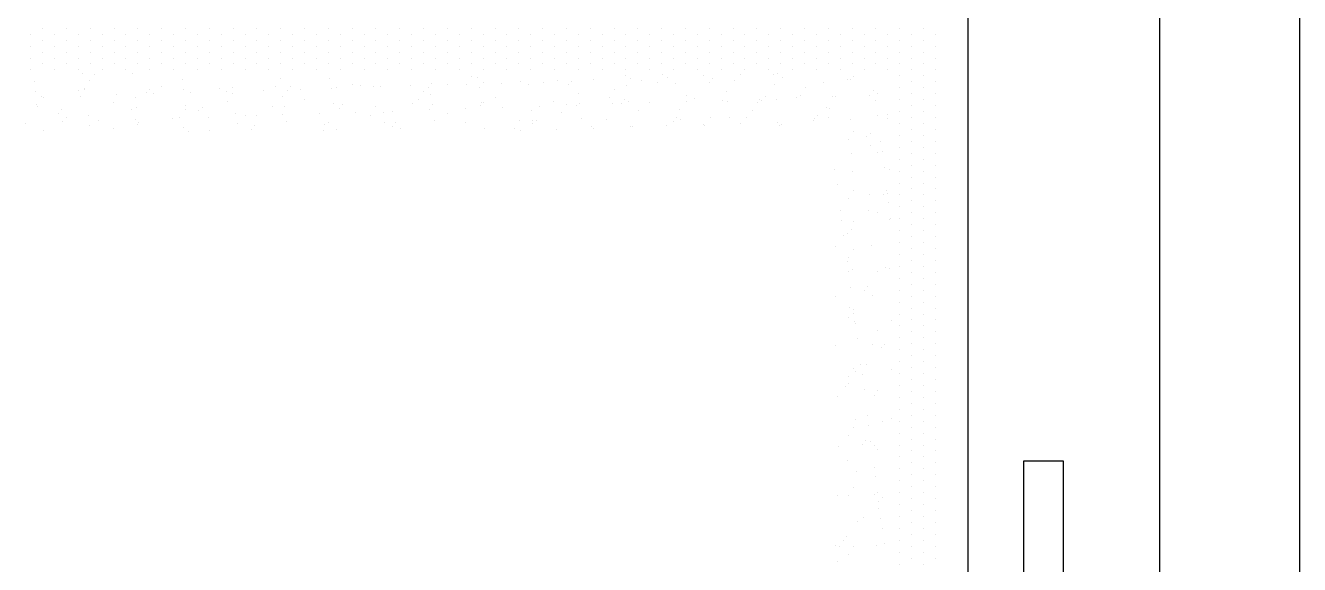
# Model space of a CAD drawing. Header units: millimetres. Extents: x 2993 to 6523, y 1057 to 2221.
# Drawn here: x 3022.272 to 3025.003, y 1143.567 to 1144.722 of the extents above; entities that cross this region are included whole.
import ezdxf

# ---------------------------------------------------------------- set-up
doc = ezdxf.new("R2010")
doc.units = ezdxf.units.MM
doc.layers.add('AR-MOB', color=252, linetype='Continuous')
doc.layers.add('E-Lay-9', color=9, linetype='Continuous', lineweight=9)

# ---------------------------------------------------------------- blocks, each defined once
blk = doc.blocks.new('*X23')
at = {"color": 0}
for p, q in [((10.809375, 42.54375), (10.809375, 42.54375)), ((10.828125, 42.54375), (10.828125, 42.54375)), ((10.846875, 42.54375), (10.846875, 42.54375)), ((10.865625, 42.54375), (10.865625, 42.54375)), ((10.884375, 42.54375), (10.884375, 42.54375)), ((10.903125, 42.54375), (10.903125, 42.54375)), ((10.921875, 42.54375), (10.921875, 42.54375)), ((10.940625, 42.54375), (10.940625, 42.54375)), ((10.959375, 42.54375), (10.959375, 42.54375)), ((10.978125, 42.54375), (10.978125, 42.54375)), ((10.996875, 42.54375), (10.996875, 42.54375)), ((11.015625, 42.54375), (11.015625, 42.54375)), ((11.034375, 42.54375), (11.034375, 42.54375)), ((11.053125, 42.54375), (11.053125, 42.54375)), ((11.071875, 42.54375), (11.071875, 42.54375)), ((11.090625, 42.54375), (11.090625, 42.54375)), ((11.109375, 42.54375), (11.109375, 42.54375)), ((11.128125, 42.54375), (11.128125, 42.54375)), ((11.146875, 42.54375), (11.146875, 42.54375)), ((11.165625, 42.54375), (11.165625, 42.54375)), ((11.184375, 42.54375), (11.184375, 42.54375)), ((11.203125, 42.54375), (11.203125, 42.54375)), ((11.221875, 42.54375), (11.221875, 42.54375)), ((11.240625, 42.54375), (11.240625, 42.54375)), ((11.259375, 42.54375), (11.259375, 42.54375)), ((11.278125, 42.54375), (11.278125, 42.54375)), ((11.296875, 42.54375), (11.296875, 42.54375)), ((11.315625, 42.54375), (11.315625, 42.54375)), ((11.334375, 42.54375), (11.334375, 42.54375)), ((11.353125, 42.54375), (11.353125, 42.54375)), ((11.371875, 42.54375), (11.371875, 42.54375)), ((11.390625, 42.54375), (11.390625, 42.54375)), ((11.409375, 42.54375), (11.409375, 42.54375)), ((11.428125, 42.54375), (11.428125, 42.54375)), ((11.446875, 42.54375), (11.446875, 42.54375)), ((11.465625, 42.54375), (11.465625, 42.54375)), ((11.484375, 42.54375), (11.484375, 42.54375)), ((11.503125, 42.54375), (11.503125, 42.54375)), ((11.521875, 42.54375), (11.521875, 42.54375)), ((11.540625, 42.54375), (11.540625, 42.54375)), ((11.559375, 42.54375), (11.559375, 42.54375)), ((11.578125, 42.54375), (11.578125, 42.54375)), ((11.596875, 42.54375), (11.596875, 42.54375)), ((11.615625, 42.54375), (11.615625, 42.54375)), ((11.634375, 42.54375), (11.634375, 42.54375)), ((10.8, 42.525), (10.8, 42.525)), ((10.81875, 42.525), (10.81875, 42.525)), ((10.8375, 42.525), (10.8375, 42.525)), ((10.85625, 42.525), (10.85625, 42.525)), ((10.875, 42.525), (10.875, 42.525)), ((10.89375, 42.525), (10.89375, 42.525)), ((10.9125, 42.525), (10.9125, 42.525)), ((10.93125, 42.525), (10.93125, 42.525)), ((10.95, 42.525), (10.95, 42.525)), ((10.96875, 42.525), (10.96875, 42.525)), ((10.9875, 42.525), (10.9875, 42.525)), ((11.00625, 42.525), (11.00625, 42.525)), ((11.025, 42.525), (11.025, 42.525)), ((11.04375, 42.525), (11.04375, 42.525)), ((11.0625, 42.525), (11.0625, 42.525)), ((11.08125, 42.525), (11.08125, 42.525)), ((11.1, 42.525), (11.1, 42.525)), ((11.11875, 42.525), (11.11875, 42.525)), ((11.1375, 42.525), (11.1375, 42.525)), ((11.15625, 42.525), (11.15625, 42.525)), ((11.175, 42.525), (11.175, 42.525)), ((11.19375, 42.525), (11.19375, 42.525)), ((11.2125, 42.525), (11.2125, 42.525)), ((11.23125, 42.525), (11.23125, 42.525)), ((11.25, 42.525), (11.25, 42.525)), ((11.26875, 42.525), (11.26875, 42.525)), ((11.2875, 42.525), (11.2875, 42.525)), ((11.30625, 42.525), (11.30625, 42.525)), ((11.325, 42.525), (11.325, 42.525)), ((11.34375, 42.525), (11.34375, 42.525)), ((11.3625, 42.525), (11.3625, 42.525)), ((11.38125, 42.525), (11.38125, 42.525)), ((11.4, 42.525), (11.4, 42.525)), ((11.41875, 42.525), (11.41875, 42.525)), ((11.4375, 42.525), (11.4375, 42.525)), ((11.45625, 42.525), (11.45625, 42.525)), ((11.475, 42.525), (11.475, 42.525)), ((11.49375, 42.525), (11.49375, 42.525)), ((11.5125, 42.525), (11.5125, 42.525)), ((11.53125, 42.525), (11.53125, 42.525)), ((11.55, 42.525), (11.55, 42.525)), ((11.56875, 42.525), (11.56875, 42.525)), ((11.5875, 42.525), (11.5875, 42.525)), ((11.60625, 42.525), (11.60625, 42.525)), ((11.625, 42.525), (11.625, 42.525)), ((11.64375, 42.525), (11.64375, 42.525)), ((10.809375, 42.50625), (10.809375, 42.50625)), ((10.828125, 42.50625), (10.828125, 42.50625)), ((10.846875, 42.50625), (10.846875, 42.50625)), ((10.865625, 42.50625), (10.865625, 42.50625)), ((10.884375, 42.50625), (10.884375, 42.50625)), ((10.903125, 42.50625), (10.903125, 42.50625)), ((10.921875, 42.50625), (10.921875, 42.50625)), ((10.940625, 42.50625), (10.940625, 42.50625)), ((10.959375, 42.50625), (10.959375, 42.50625)), ((10.978125, 42.50625), (10.978125, 42.50625)), ((10.996875, 42.50625), (10.996875, 42.50625)), ((11.015625, 42.50625), (11.015625, 42.50625)), ((11.034375, 42.50625), (11.034375, 42.50625)), ((11.053125, 42.50625), (11.053125, 42.50625)), ((11.071875, 42.50625), (11.071875, 42.50625)), ((11.090625, 42.50625), (11.090625, 42.50625)), ((11.109375, 42.50625), (11.109375, 42.50625)), ((11.128125, 42.50625), (11.128125, 42.50625)), ((11.146875, 42.50625), (11.146875, 42.50625)), ((11.165625, 42.50625), (11.165625, 42.50625)), ((11.184375, 42.50625), (11.184375, 42.50625)), ((11.203125, 42.50625), (11.203125, 42.50625)), ((11.221875, 42.50625), (11.221875, 42.50625)), ((11.240625, 42.50625), (11.240625, 42.50625)), ((11.259375, 42.50625), (11.259375, 42.50625)), ((11.278125, 42.50625), (11.278125, 42.50625)), ((11.296875, 42.50625), (11.296875, 42.50625)), ((11.315625, 42.50625), (11.315625, 42.50625)), ((11.334375, 42.50625), (11.334375, 42.50625)), ((11.353125, 42.50625), (11.353125, 42.50625)), ((11.371875, 42.50625), (11.371875, 42.50625)), ((11.390625, 42.50625), (11.390625, 42.50625)), ((11.409375, 42.50625), (11.409375, 42.50625)), ((11.428125, 42.50625), (11.428125, 42.50625)), ((11.446875, 42.50625), (11.446875, 42.50625)), ((11.465625, 42.50625), (11.465625, 42.50625)), ((11.484375, 42.50625), (11.484375, 42.50625)), ((11.503125, 42.50625), (11.503125, 42.50625)), ((11.521875, 42.50625), (11.521875, 42.50625)), ((11.540625, 42.50625), (11.540625, 42.50625)), ((11.559375, 42.50625), (11.559375, 42.50625)), ((11.578125, 42.50625), (11.578125, 42.50625)), ((11.596875, 42.50625), (11.596875, 42.50625)), ((11.615625, 42.50625), (11.615625, 42.50625)), ((11.634375, 42.50625), (11.634375, 42.50625)), ((10.8, 42.4875), (10.8, 42.4875)), ((10.81875, 42.4875), (10.81875, 42.4875)), ((10.8375, 42.4875), (10.8375, 42.4875)), ((10.85625, 42.4875), (10.85625, 42.4875)), ((10.875, 42.4875), (10.875, 42.4875)), ((10.89375, 42.4875), (10.89375, 42.4875)), ((10.9125, 42.4875), (10.9125, 42.4875)), ((10.93125, 42.4875), (10.93125, 42.4875)), ((10.95, 42.4875), (10.95, 42.4875)), ((10.96875, 42.4875), (10.96875, 42.4875)), ((10.9875, 42.4875), (10.9875, 42.4875)), ((11.00625, 42.4875), (11.00625, 42.4875)), ((11.025, 42.4875), (11.025, 42.4875)), ((11.04375, 42.4875), (11.04375, 42.4875)), ((11.0625, 42.4875), (11.0625, 42.4875)), ((11.08125, 42.4875), (11.08125, 42.4875)), ((11.1, 42.4875), (11.1, 42.4875)), ((11.11875, 42.4875), (11.11875, 42.4875)), ((11.1375, 42.4875), (11.1375, 42.4875)), ((11.15625, 42.4875), (11.15625, 42.4875)), ((11.175, 42.4875), (11.175, 42.4875)), ((11.19375, 42.4875), (11.19375, 42.4875)), ((11.2125, 42.4875), (11.2125, 42.4875)), ((11.23125, 42.4875), (11.23125, 42.4875)), ((11.25, 42.4875), (11.25, 42.4875)), ((11.26875, 42.4875), (11.26875, 42.4875)), ((11.2875, 42.4875), (11.2875, 42.4875)), ((11.30625, 42.4875), (11.30625, 42.4875)), ((11.325, 42.4875), (11.325, 42.4875)), ((11.34375, 42.4875), (11.34375, 42.4875)), ((11.3625, 42.4875), (11.3625, 42.4875)), ((11.38125, 42.4875), (11.38125, 42.4875)), ((11.4, 42.4875), (11.4, 42.4875)), ((11.41875, 42.4875), (11.41875, 42.4875)), ((11.4375, 42.4875), (11.4375, 42.4875)), ((11.45625, 42.4875), (11.45625, 42.4875)), ((11.475, 42.4875), (11.475, 42.4875)), ((11.49375, 42.4875), (11.49375, 42.4875)), ((11.5125, 42.4875), (11.5125, 42.4875)), ((11.53125, 42.4875), (11.53125, 42.4875)), ((11.55, 42.4875), (11.55, 42.4875)), ((11.56875, 42.4875), (11.56875, 42.4875)), ((11.5875, 42.4875), (11.5875, 42.4875)), ((11.60625, 42.4875), (11.60625, 42.4875)), ((11.625, 42.4875), (11.625, 42.4875)), ((11.64375, 42.4875), (11.64375, 42.4875)), ((10.809375, 42.46875), (10.809375, 42.46875)), ((10.828125, 42.46875), (10.828125, 42.46875)), ((10.846875, 42.46875), (10.846875, 42.46875)), ((10.865625, 42.46875), (10.865625, 42.46875)), ((10.8, 42.45), (10.8, 42.45)), ((10.81875, 42.45), (10.81875, 42.45)), ((10.8375, 42.45), (10.8375, 42.45)), ((10.85625, 42.45), (10.85625, 42.45)), ((10.809375, 42.43125), (10.809375, 42.43125)), ((10.828125, 42.43125), (10.828125, 42.43125)), ((10.846875, 42.43125), (10.846875, 42.43125)), ((10.865625, 42.43125), (10.865625, 42.43125)), ((10.8, 42.4125), (10.8, 42.4125)), ((10.81875, 42.4125), (10.81875, 42.4125)), ((10.8375, 42.4125), (10.8375, 42.4125)), ((10.85625, 42.4125), (10.85625, 42.4125)), ((10.809375, 42.39375), (10.809375, 42.39375)), ((10.828125, 42.39375), (10.828125, 42.39375)), ((10.846875, 42.39375), (10.846875, 42.39375)), ((10.865625, 42.39375), (10.865625, 42.39375)), ((10.8, 42.375), (10.8, 42.375)), ((10.81875, 42.375), (10.81875, 42.375)), ((10.8375, 42.375), (10.8375, 42.375)), ((10.85625, 42.375), (10.85625, 42.375)), ((10.809375, 42.35625), (10.809375, 42.35625)), ((10.828125, 42.35625), (10.828125, 42.35625)), ((10.846875, 42.35625), (10.846875, 42.35625)), ((10.865625, 42.35625), (10.865625, 42.35625)), ((10.8, 42.3375), (10.8, 42.3375)), ((10.81875, 42.3375), (10.81875, 42.3375)), ((10.8375, 42.3375), (10.8375, 42.3375)), ((10.85625, 42.3375), (10.85625, 42.3375)), ((10.809375, 42.31875), (10.809375, 42.31875)), ((10.828125, 42.31875), (10.828125, 42.31875)), ((10.846875, 42.31875), (10.846875, 42.31875)), ((10.865625, 42.31875), (10.865625, 42.31875)), ((10.8, 42.3), (10.8, 42.3)), ((10.81875, 42.3), (10.81875, 42.3)), ((10.8375, 42.3), (10.8375, 42.3)), ((10.85625, 42.3), (10.85625, 42.3)), ((10.8, 42.2625), (10.8, 42.2625)), ((10.809375, 42.28125), (10.809375, 42.28125)), ((10.81875, 42.2625), (10.81875, 42.2625)), ((10.828125, 42.28125), (10.828125, 42.28125)), ((10.8375, 42.2625), (10.8375, 42.2625)), ((10.846875, 42.28125), (10.846875, 42.28125)), ((10.85625, 42.2625), (10.85625, 42.2625)), ((10.865625, 42.28125), (10.865625, 42.28125)), ((10.809375, 42.24375), (10.809375, 42.24375)), ((10.828125, 42.24375), (10.828125, 42.24375)), ((10.846875, 42.24375), (10.846875, 42.24375)), ((10.865625, 42.24375), (10.865625, 42.24375)), ((10.8, 42.225), (10.8, 42.225)), ((10.81875, 42.225), (10.81875, 42.225)), ((10.8375, 42.225), (10.8375, 42.225)), ((10.85625, 42.225), (10.85625, 42.225)), ((10.809375, 42.20625), (10.809375, 42.20625)), ((10.828125, 42.20625), (10.828125, 42.20625)), ((10.846875, 42.20625), (10.846875, 42.20625)), ((10.865625, 42.20625), (10.865625, 42.20625)), ((10.8, 42.1875), (10.8, 42.1875)), ((10.81875, 42.1875), (10.81875, 42.1875)), ((10.8375, 42.1875), (10.8375, 42.1875)), ((10.85625, 42.1875), (10.85625, 42.1875)), ((10.809375, 42.16875), (10.809375, 42.16875)), ((10.828125, 42.16875), (10.828125, 42.16875)), ((10.846875, 42.16875), (10.846875, 42.16875)), ((10.865625, 42.16875), (10.865625, 42.16875)), ((10.8, 42.15), (10.8, 42.15)), ((10.81875, 42.15), (10.81875, 42.15)), ((10.8375, 42.15), (10.8375, 42.15)), ((10.85625, 42.15), (10.85625, 42.15)), ((10.809375, 42.13125), (10.809375, 42.13125)), ((10.828125, 42.13125), (10.828125, 42.13125)), ((10.846875, 42.13125), (10.846875, 42.13125)), ((10.865625, 42.13125), (10.865625, 42.13125)), ((10.8, 42.1125), (10.8, 42.1125)), ((10.81875, 42.1125), (10.81875, 42.1125)), ((10.8375, 42.1125), (10.8375, 42.1125)), ((10.85625, 42.1125), (10.85625, 42.1125)), ((10.809375, 42.09375), (10.809375, 42.09375)), ((10.828125, 42.09375), (10.828125, 42.09375)), ((10.846875, 42.09375), (10.846875, 42.09375)), ((10.865625, 42.09375), (10.865625, 42.09375)), ((10.8, 42.075), (10.8, 42.075)), ((10.81875, 42.075), (10.81875, 42.075)), ((10.8375, 42.075), (10.8375, 42.075)), ((10.85625, 42.075), (10.85625, 42.075)), ((10.809375, 42.05625), (10.809375, 42.05625)), ((10.828125, 42.05625), (10.828125, 42.05625)), ((10.846875, 42.05625), (10.846875, 42.05625)), ((10.865625, 42.05625), (10.865625, 42.05625)), ((10.8, 42.0375), (10.8, 42.0375)), ((10.81875, 42.0375), (10.81875, 42.0375)), ((10.8375, 42.0375), (10.8375, 42.0375)), ((10.85625, 42.0375), (10.85625, 42.0375)), ((10.809375, 42.01875), (10.809375, 42.01875)), ((10.828125, 42.01875), (10.828125, 42.01875)), ((10.846875, 42.01875), (10.846875, 42.01875)), ((10.865625, 42.01875), (10.865625, 42.01875)), ((10.8, 42), (10.8, 42)), ((10.81875, 42), (10.81875, 42)), ((10.8375, 42), (10.8375, 42)), ((10.85625, 42), (10.85625, 42)), ((10.8, 41.9625), (10.8, 41.9625)), ((10.809375, 41.98125), (10.809375, 41.98125)), ((10.81875, 41.9625), (10.81875, 41.9625)), ((10.828125, 41.98125), (10.828125, 41.98125)), ((10.8375, 41.9625), (10.8375, 41.9625)), ((10.846875, 41.98125), (10.846875, 41.98125)), ((10.85625, 41.9625), (10.85625, 41.9625)), ((10.865625, 41.98125), (10.865625, 41.98125)), ((10.809375, 41.94375), (10.809375, 41.94375)), ((10.828125, 41.94375), (10.828125, 41.94375)), ((10.846875, 41.94375), (10.846875, 41.94375)), ((10.865625, 41.94375), (10.865625, 41.94375)), ((10.8, 41.925), (10.8, 41.925)), ((10.81875, 41.925), (10.81875, 41.925)), ((10.8375, 41.925), (10.8375, 41.925)), ((10.85625, 41.925), (10.85625, 41.925)), ((10.809375, 41.90625), (10.809375, 41.90625)), ((10.828125, 41.90625), (10.828125, 41.90625)), ((10.846875, 41.90625), (10.846875, 41.90625)), ((10.865625, 41.90625), (10.865625, 41.90625)), ((10.8, 41.8875), (10.8, 41.8875)), ((10.81875, 41.8875), (10.81875, 41.8875)), ((10.8375, 41.8875), (10.8375, 41.8875)), ((10.85625, 41.8875), (10.85625, 41.8875)), ((10.809375, 41.86875), (10.809375, 41.86875)), ((10.828125, 41.86875), (10.828125, 41.86875)), ((10.846875, 41.86875), (10.846875, 41.86875)), ((10.865625, 41.86875), (10.865625, 41.86875)), ((10.8, 41.85), (10.8, 41.85)), ((10.81875, 41.85), (10.81875, 41.85)), ((10.8375, 41.85), (10.8375, 41.85)), ((10.85625, 41.85), (10.85625, 41.85)), ((10.809375, 41.83125), (10.809375, 41.83125)), ((10.828125, 41.83125), (10.828125, 41.83125)), ((10.846875, 41.83125), (10.846875, 41.83125)), ((10.865625, 41.83125), (10.865625, 41.83125)), ((10.8, 41.8125), (10.8, 41.8125)), ((10.81875, 41.8125), (10.81875, 41.8125)), ((10.8375, 41.8125), (10.8375, 41.8125)), ((10.85625, 41.8125), (10.85625, 41.8125)), ((10.809375, 41.79375), (10.809375, 41.79375)), ((10.828125, 41.79375), (10.828125, 41.79375)), ((10.846875, 41.79375), (10.846875, 41.79375)), ((10.865625, 41.79375), (10.865625, 41.79375)), ((10.8, 41.775), (10.8, 41.775)), ((10.81875, 41.775), (10.81875, 41.775)), ((10.8375, 41.775), (10.8375, 41.775)), ((10.85625, 41.775), (10.85625, 41.775)), ((10.809375, 41.75625), (10.809375, 41.75625)), ((10.828125, 41.75625), (10.828125, 41.75625)), ((10.846875, 41.75625), (10.846875, 41.75625)), ((10.865625, 41.75625), (10.865625, 41.75625)), ((10.8, 41.7375), (10.8, 41.7375)), ((10.81875, 41.7375), (10.81875, 41.7375)), ((10.8375, 41.7375), (10.8375, 41.7375)), ((10.85625, 41.7375), (10.85625, 41.7375)), ((10.809375, 41.71875), (10.809375, 41.71875)), ((10.828125, 41.71875), (10.828125, 41.71875)), ((10.846875, 41.71875), (10.846875, 41.71875)), ((10.865625, 41.71875), (10.865625, 41.71875)), ((10.8, 41.7), (10.8, 41.7)), ((10.809375, 41.68125), (10.809375, 41.68125)), ((10.81875, 41.7), (10.81875, 41.7)), ((10.828125, 41.68125), (10.828125, 41.68125)), ((10.8375, 41.7), (10.8375, 41.7)), ((10.846875, 41.68125), (10.846875, 41.68125)), ((10.85625, 41.7), (10.85625, 41.7)), ((10.865625, 41.68125), (10.865625, 41.68125)), ((10.8, 41.6625), (10.8, 41.6625)), ((10.81875, 41.6625), (10.81875, 41.6625)), ((10.8375, 41.6625), (10.8375, 41.6625)), ((10.85625, 41.6625), (10.85625, 41.6625)), ((10.809375, 41.64375), (10.809375, 41.64375)), ((10.828125, 41.64375), (10.828125, 41.64375)), ((10.846875, 41.64375), (10.846875, 41.64375)), ((10.865625, 41.64375), (10.865625, 41.64375)), ((10.8, 41.625), (10.8, 41.625)), ((10.81875, 41.625), (10.81875, 41.625)), ((10.8375, 41.625), (10.8375, 41.625)), ((10.85625, 41.625), (10.85625, 41.625)), ((10.809375, 41.60625), (10.809375, 41.60625)), ((10.828125, 41.60625), (10.828125, 41.60625)), ((10.846875, 41.60625), (10.846875, 41.60625)), ((10.865625, 41.60625), (10.865625, 41.60625)), ((10.8, 41.5875), (10.8, 41.5875)), ((10.81875, 41.5875), (10.81875, 41.5875)), ((10.8375, 41.5875), (10.8375, 41.5875)), ((10.85625, 41.5875), (10.85625, 41.5875)), ((10.809375, 41.56875), (10.809375, 41.56875)), ((10.828125, 41.56875), (10.828125, 41.56875)), ((10.846875, 41.56875), (10.846875, 41.56875)), ((10.865625, 41.56875), (10.865625, 41.56875)), ((10.8, 41.55), (10.8, 41.55)), ((10.81875, 41.55), (10.81875, 41.55)), ((10.8375, 41.55), (10.8375, 41.55)), ((10.85625, 41.55), (10.85625, 41.55)), ((10.809375, 41.53125), (10.809375, 41.53125)), ((10.828125, 41.53125), (10.828125, 41.53125)), ((10.846875, 41.53125), (10.846875, 41.53125)), ((10.865625, 41.53125), (10.865625, 41.53125)), ((10.8, 41.5125), (10.8, 41.5125)), ((10.81875, 41.5125), (10.81875, 41.5125)), ((10.8375, 41.5125), (10.8375, 41.5125)), ((10.85625, 41.5125), (10.85625, 41.5125)), ((10.809375, 41.49375), (10.809375, 41.49375)), ((10.828125, 41.49375), (10.828125, 41.49375)), ((10.846875, 41.49375), (10.846875, 41.49375)), ((10.865625, 41.49375), (10.865625, 41.49375)), ((10.8, 41.475), (10.8, 41.475)), ((10.81875, 41.475), (10.81875, 41.475)), ((10.8375, 41.475), (10.8375, 41.475)), ((10.85625, 41.475), (10.85625, 41.475)), ((10.809375, 41.45625), (10.809375, 41.45625)), ((10.828125, 41.45625), (10.828125, 41.45625)), ((10.846875, 41.45625), (10.846875, 41.45625)), ((10.865625, 41.45625), (10.865625, 41.45625)), ((10.8, 41.4375), (10.8, 41.4375)), ((10.81875, 41.4375), (10.81875, 41.4375)), ((10.8375, 41.4375), (10.8375, 41.4375)), ((10.85625, 41.4375), (10.85625, 41.4375)), ((10.8, 41.4), (10.8, 41.4)), ((10.809375, 41.41875), (10.809375, 41.41875)), ((10.81875, 41.4), (10.81875, 41.4)), ((10.828125, 41.41875), (10.828125, 41.41875)), ((10.8375, 41.4), (10.8375, 41.4)), ((10.846875, 41.41875), (10.846875, 41.41875)), ((10.85625, 41.4), (10.85625, 41.4)), ((10.865625, 41.41875), (10.865625, 41.41875)), ((10.809375, 41.38125), (10.809375, 41.38125)), ((10.828125, 41.38125), (10.828125, 41.38125)), ((10.846875, 41.38125), (10.846875, 41.38125)), ((10.865625, 41.38125), (10.865625, 41.38125)), ((10.8, 41.3625), (10.8, 41.3625)), ((10.81875, 41.3625), (10.81875, 41.3625)), ((10.8375, 41.3625), (10.8375, 41.3625)), ((10.85625, 41.3625), (10.85625, 41.3625)), ((10.809375, 41.34375), (10.809375, 41.34375)), ((10.828125, 41.34375), (10.828125, 41.34375)), ((10.846875, 41.34375), (10.846875, 41.34375)), ((10.865625, 41.34375), (10.865625, 41.34375)), ((10.8, 41.325), (10.8, 41.325)), ((10.81875, 41.325), (10.81875, 41.325)), ((10.8375, 41.325), (10.8375, 41.325)), ((10.85625, 41.325), (10.85625, 41.325)), ((10.809375, 41.30625), (10.809375, 41.30625)), ((10.828125, 41.30625), (10.828125, 41.30625)), ((10.846875, 41.30625), (10.846875, 41.30625)), ((10.865625, 41.30625), (10.865625, 41.30625)), ((10.8, 41.2875), (10.8, 41.2875)), ((10.81875, 41.2875), (10.81875, 41.2875)), ((10.8375, 41.2875), (10.8375, 41.2875)), ((10.85625, 41.2875), (10.85625, 41.2875)), ((10.809375, 41.26875), (10.809375, 41.26875)), ((10.828125, 41.26875), (10.828125, 41.26875)), ((10.846875, 41.26875), (10.846875, 41.26875)), ((10.865625, 41.26875), (10.865625, 41.26875)), ((10.8, 41.25), (10.8, 41.25)), ((10.81875, 41.25), (10.81875, 41.25)), ((10.8375, 41.25), (10.8375, 41.25)), ((10.85625, 41.25), (10.85625, 41.25)), ((10.809375, 41.23125), (10.809375, 41.23125)), ((10.828125, 41.23125), (10.828125, 41.23125)), ((10.846875, 41.23125), (10.846875, 41.23125)), ((10.865625, 41.23125), (10.865625, 41.23125)), ((10.8, 41.2125), (10.8, 41.2125)), ((10.81875, 41.2125), (10.81875, 41.2125)), ((10.8375, 41.2125), (10.8375, 41.2125)), ((10.85625, 41.2125), (10.85625, 41.2125)), ((10.809375, 41.19375), (10.809375, 41.19375)), ((10.828125, 41.19375), (10.828125, 41.19375)), ((10.846875, 41.19375), (10.846875, 41.19375)), ((10.865625, 41.19375), (10.865625, 41.19375)), ((10.8, 41.175), (10.8, 41.175)), ((10.81875, 41.175), (10.81875, 41.175)), ((10.8375, 41.175), (10.8375, 41.175)), ((10.85625, 41.175), (10.85625, 41.175)), ((10.809375, 41.15625), (10.809375, 41.15625)), ((10.828125, 41.15625), (10.828125, 41.15625)), ((10.846875, 41.15625), (10.846875, 41.15625)), ((10.865625, 41.15625), (10.865625, 41.15625)), ((10.8, 41.1375), (10.8, 41.1375)), ((10.809375, 41.11875), (10.809375, 41.11875)), ((10.81875, 41.1375), (10.81875, 41.1375)), ((10.828125, 41.11875), (10.828125, 41.11875)), ((10.8375, 41.1375), (10.8375, 41.1375)), ((10.846875, 41.11875), (10.846875, 41.11875)), ((10.85625, 41.1375), (10.85625, 41.1375)), ((10.865625, 41.11875), (10.865625, 41.11875))]:
    blk.add_line(p, q, dxfattribs=at)
blk = doc.blocks.new('*X24')
at = {"color": 0}
for p, q in [((10.9357, 42.4683), (10.9357, 42.4683)), ((10.9422, 42.4678), (10.9422, 42.4678)), ((11.0232, 42.4707), (11.0232, 42.4707)), ((11.0557, 42.4673), (11.0557, 42.4673)), ((11.0595, 42.4682), (11.0595, 42.4682)), ((11.0751, 42.4702), (11.0751, 42.4702)), ((11.0995, 42.4734), (11.0995, 42.4734)), ((11.1017, 42.4717), (11.1017, 42.4717)), ((11.1775, 42.4646), (11.1775, 42.4646)), ((11.1785, 42.4713), (11.1785, 42.4713)), ((11.2595, 42.4742), (11.2595, 42.4742)), ((11.2976, 42.4636), (11.2976, 42.4636)), ((11.338, 42.4752), (11.338, 42.4752)), ((11.4148, 42.4749), (11.4148, 42.4749)), ((11.6117, 42.4632), (11.6117, 42.4632)), ((10.898, 42.4469), (10.898, 42.4469)), ((10.9026, 42.4521), (10.9026, 42.4521)), ((10.9136, 42.4489), (10.9136, 42.4489)), ((10.938, 42.4522), (10.938, 42.4522)), ((10.9787, 42.4575), (10.9787, 42.4575)), ((10.9943, 42.4596), (10.9943, 42.4596)), ((10.996, 42.4523), (10.996, 42.4523)), ((11.0187, 42.4628), (11.0187, 42.4628)), ((11.0612, 42.4622), (11.0612, 42.4622)), ((11.0894, 42.4524), (11.0894, 42.4524)), ((11.1423, 42.4435), (11.1423, 42.4435)), ((11.1828, 42.4526), (11.1828, 42.4526)), ((11.2208, 42.4445), (11.2208, 42.4445)), ((11.2763, 42.4528), (11.2763, 42.4528)), ((11.2976, 42.4442), (11.2976, 42.4442)), ((11.3031, 42.4585), (11.3031, 42.4585)), ((11.3697, 42.453), (11.3697, 42.453)), ((11.3786, 42.4471), (11.3786, 42.4471)), ((11.4194, 42.4609), (11.4194, 42.4609)), ((11.4571, 42.4481), (11.4571, 42.4481)), ((11.4631, 42.4531), (11.4631, 42.4531)), ((11.4909, 42.4473), (11.4909, 42.4473)), ((11.5065, 42.4493), (11.5065, 42.4493)), ((11.5309, 42.4525), (11.5309, 42.4525)), ((11.5339, 42.4477), (11.5339, 42.4477)), ((11.5394, 42.4599), (11.5394, 42.4599)), ((11.545, 42.4548), (11.545, 42.4548)), ((11.5565, 42.4533), (11.5565, 42.4533)), ((11.5717, 42.4579), (11.5717, 42.4579)), ((11.5873, 42.46), (11.5873, 42.46)), ((11.6149, 42.4506), (11.6149, 42.4506)), ((10.906, 42.44), (10.906, 42.44)), ((10.9655, 42.4409), (10.9655, 42.4409)), ((10.9711, 42.4359), (10.9711, 42.4359)), ((10.9845, 42.441), (10.9845, 42.441)), ((11.0613, 42.4406), (11.0613, 42.4406)), ((11.0873, 42.4383), (11.0873, 42.4383)), ((11.2074, 42.4373), (11.2074, 42.4373)), ((11.2129, 42.4322), (11.2129, 42.4322)), ((11.3292, 42.4346), (11.3292, 42.4346)), ((11.3294, 42.426), (11.3294, 42.426)), ((11.345, 42.4281), (11.345, 42.4281)), ((11.3694, 42.4313), (11.3694, 42.4313)), ((11.4102, 42.4366), (11.4102, 42.4366)), ((11.4258, 42.4387), (11.4258, 42.4387)), ((11.4492, 42.4336), (11.4492, 42.4336)), ((11.4502, 42.4419), (11.4502, 42.4419)), ((11.4548, 42.4285), (11.4548, 42.4285)), ((11.5711, 42.4309), (11.5711, 42.4309)), ((10.8754, 42.4146), (10.8754, 42.4146)), ((10.8809, 42.4095), (10.8809, 42.4095)), ((10.8813, 42.406), (10.8813, 42.406)), ((10.9441, 42.4099), (10.9441, 42.4099)), ((10.962, 42.4142), (10.962, 42.4142)), ((10.9747, 42.4062), (10.9747, 42.4062)), ((10.9972, 42.412), (10.9972, 42.412)), ((11.0251, 42.4129), (11.0251, 42.4129)), ((11.0555, 42.4144), (11.0555, 42.4144)), ((11.0681, 42.4063), (11.0681, 42.4063)), ((11.1036, 42.4139), (11.1036, 42.4139)), ((11.1172, 42.4109), (11.1172, 42.4109)), ((11.1227, 42.4059), (11.1227, 42.4059)), ((11.1489, 42.4146), (11.1489, 42.4146)), ((11.1615, 42.4065), (11.1615, 42.4065)), ((11.1679, 42.4048), (11.1679, 42.4048)), ((11.1804, 42.4135), (11.1804, 42.4135)), ((11.1835, 42.4068), (11.1835, 42.4068)), ((11.2079, 42.41), (11.2079, 42.41)), ((11.239, 42.4083), (11.239, 42.4083)), ((11.2423, 42.4147), (11.2423, 42.4147)), ((11.2486, 42.4154), (11.2486, 42.4154)), ((11.255, 42.4067), (11.255, 42.4067)), ((11.2614, 42.4164), (11.2614, 42.4164)), ((11.2643, 42.4174), (11.2643, 42.4174)), ((11.2887, 42.4206), (11.2887, 42.4206)), ((11.3357, 42.4149), (11.3357, 42.4149)), ((11.3399, 42.4174), (11.3399, 42.4174)), ((11.3484, 42.4068), (11.3484, 42.4068)), ((11.3591, 42.4072), (11.3591, 42.4072)), ((11.4167, 42.4171), (11.4167, 42.4171)), ((11.4292, 42.4151), (11.4292, 42.4151)), ((11.4418, 42.407), (11.4418, 42.407)), ((11.4809, 42.4046), (11.4809, 42.4046)), ((11.4977, 42.42), (11.4977, 42.42)), ((11.5226, 42.4152), (11.5226, 42.4152)), ((11.5352, 42.4072), (11.5352, 42.4072)), ((11.5762, 42.421), (11.5762, 42.421)), ((11.6009, 42.4036), (11.6009, 42.4036)), ((11.616, 42.4154), (11.616, 42.4154)), ((11.6287, 42.4074), (11.6287, 42.4074)), ((10.907, 42.3856), (10.907, 42.3856)), ((11.022, 42.3855), (11.022, 42.3855)), ((11.0464, 42.3888), (11.0464, 42.3888)), ((11.0871, 42.3941), (11.0871, 42.3941)), ((11.1028, 42.3962), (11.1028, 42.3962)), ((11.1271, 42.3994), (11.1271, 42.3994)), ((11.1442, 42.3857), (11.1442, 42.3857)), ((11.2227, 42.3867), (11.2227, 42.3867)), ((11.2995, 42.3864), (11.2995, 42.3864)), ((11.3646, 42.4022), (11.3646, 42.4022)), ((11.3805, 42.3893), (11.3805, 42.3893)), ((11.459, 42.3903), (11.459, 42.3903)), ((11.5358, 42.3899), (11.5358, 42.3899)), ((11.6065, 42.3985), (11.6065, 42.3985)), ((11.6149, 42.3859), (11.6149, 42.3859)), ((11.6168, 42.3928), (11.6168, 42.3928)), ((11.6393, 42.3891), (11.6393, 42.3891)), ((10.8849, 42.3675), (10.8849, 42.3675)), ((10.9079, 42.3822), (10.9079, 42.3822)), ((10.9256, 42.3729), (10.9256, 42.3729)), ((10.9268, 42.377), (10.9268, 42.377)), ((10.9412, 42.3749), (10.9412, 42.3749)), ((10.9368, 42.3583), (10.9368, 42.3583)), ((10.9424, 42.3532), (10.9424, 42.3532)), ((10.946, 42.3521), (10.946, 42.3521)), ((10.8928, 42.3389), (10.8928, 42.3389)), ((10.9055, 42.3309), (10.9055, 42.3309)), ((10.9098, 42.3244), (10.9098, 42.3244)), ((10.8783, 42.303), (10.8783, 42.303)), ((10.8711, 42.2947), (10.8711, 42.2947)), ((10.8725, 42.2882), (10.8725, 42.2882)), ((10.8882, 42.2902), (10.8882, 42.2902)), ((10.9125, 42.2935), (10.9125, 42.2935)), ((10.9479, 42.2943), (10.9479, 42.2943)), ((10.951, 42.3019), (10.951, 42.3019)), ((10.9533, 42.2988), (10.9533, 42.2988)), ((10.9081, 42.2756), (10.9081, 42.2756)), ((10.9117, 42.2666), (10.9117, 42.2666)), ((10.9137, 42.2705), (10.9137, 42.2705)), ((10.9171, 42.2638), (10.9171, 42.2638)), ((10.9297, 42.2558), (10.9297, 42.2558)), ((10.9398, 42.2466), (10.9398, 42.2466)), ((10.873, 42.2369), (10.873, 42.2369)), ((10.8818, 42.2266), (10.8818, 42.2266)), ((10.9497, 42.2365), (10.9497, 42.2365)), ((10.9002, 42.2142), (10.9002, 42.2142)), ((10.9136, 42.2088), (10.9136, 42.2088)), ((10.9158, 42.2162), (10.9158, 42.2162)), ((10.9402, 42.2194), (10.9402, 42.2194)), ((10.8795, 42.1929), (10.8795, 42.1929)), ((10.885, 42.1878), (10.885, 42.1878)), ((10.9413, 42.1887), (10.9413, 42.1887)), ((10.8749, 42.1791), (10.8749, 42.1791)), ((10.9111, 42.1639), (10.9111, 42.1639)), ((10.9516, 42.1787), (10.9516, 42.1787)), ((10.9539, 42.1806), (10.9539, 42.1806)), ((10.9061, 42.1514), (10.9061, 42.1514)), ((10.9155, 42.151), (10.9155, 42.151)), ((10.9435, 42.1422), (10.9435, 42.1422)), ((10.8871, 42.1348), (10.8871, 42.1348)), ((10.9279, 42.1401), (10.9279, 42.1401)), ((10.9409, 42.1366), (10.9409, 42.1366)), ((10.9465, 42.1315), (10.9465, 42.1315)), ((10.8721, 42.1134), (10.8721, 42.1134)), ((10.8768, 42.1213), (10.8768, 42.1213)), ((10.8847, 42.1053), (10.8847, 42.1053)), ((10.9535, 42.1209), (10.9535, 42.1209)), ((10.9173, 42.0932), (10.9173, 42.0932)), ((10.8787, 42.0635), (10.8787, 42.0635)), ((10.8824, 42.0813), (10.8824, 42.0813)), ((10.9303, 42.0763), (10.9303, 42.0763)), ((10.9554, 42.0631), (10.9554, 42.0631)), ((10.9555, 42.0661), (10.9555, 42.0661)), ((10.8748, 42.0555), (10.8748, 42.0555)), ((10.8904, 42.0575), (10.8904, 42.0575)), ((10.9122, 42.0539), (10.9122, 42.0539)), ((10.9148, 42.0607), (10.9148, 42.0607)), ((10.9178, 42.0488), (10.9178, 42.0488)), ((10.8963, 42.0383), (10.8963, 42.0383)), ((10.909, 42.0302), (10.909, 42.0302)), ((10.9192, 42.0354), (10.9192, 42.0354)), ((10.9439, 42.0249), (10.9439, 42.0249)), ((10.8806, 42.0057), (10.8806, 42.0057)), ((10.9573, 42.0053), (10.9573, 42.0053)), ((10.918, 41.9835), (10.918, 41.9835)), ((10.9424, 41.9867), (10.9424, 41.9867)), ((10.9545, 42.0012), (10.9545, 42.0012)), ((10.8836, 41.9712), (10.8836, 41.9712)), ((10.8891, 41.9662), (10.8891, 41.9662)), ((10.9024, 41.9814), (10.9024, 41.9814)), ((10.9206, 41.9632), (10.9206, 41.9632)), ((10.9211, 41.9776), (10.9211, 41.9776)), ((10.8825, 41.9479), (10.8825, 41.9479)), ((10.9152, 41.9422), (10.9152, 41.9422)), ((10.9332, 41.9551), (10.9332, 41.9551)), ((10.9592, 41.9475), (10.9592, 41.9475)), ((10.8853, 41.9259), (10.8853, 41.9259)), ((10.8893, 41.902), (10.8893, 41.902)), ((10.923, 41.9197), (10.923, 41.9197)), ((10.9301, 41.9074), (10.9301, 41.9074)), ((10.945, 41.9149), (10.945, 41.9149)), ((10.9457, 41.9095), (10.9457, 41.9095)), ((10.9506, 41.9098), (10.9506, 41.9098)), ((10.8843, 41.8901), (10.8843, 41.8901)), ((10.9448, 41.888), (10.9448, 41.888)), ((10.9611, 41.8897), (10.9611, 41.8897)), ((10.9249, 41.8619), (10.9249, 41.8619)), ((10.9574, 41.88), (10.9574, 41.88)), ((10.8865, 41.8596), (10.8865, 41.8596)), ((10.9096, 41.8508), (10.9096, 41.8508)), ((10.877, 41.8227), (10.877, 41.8227)), ((10.8862, 41.8323), (10.8862, 41.8323)), ((10.8926, 41.8248), (10.8926, 41.8248)), ((10.9163, 41.8322), (10.9163, 41.8322)), ((10.917, 41.828), (10.917, 41.828)), ((10.9219, 41.8271), (10.9219, 41.8271)), ((10.9577, 41.8334), (10.9577, 41.8334)), ((10.8756, 41.8127), (10.8756, 41.8127)), ((10.8882, 41.8047), (10.8882, 41.8047)), ((10.9268, 41.8041), (10.9268, 41.8041)), ((10.948, 41.8032), (10.948, 41.8032)), ((10.8881, 41.7745), (10.8881, 41.7745)), ((10.9338, 41.7757), (10.9338, 41.7757)), ((10.8876, 41.7495), (10.8876, 41.7495)), ((10.8932, 41.7445), (10.8932, 41.7445)), ((10.9047, 41.7487), (10.9047, 41.7487)), ((10.9203, 41.7508), (10.9203, 41.7508)), ((10.9287, 41.7463), (10.9287, 41.7463)), ((10.9447, 41.754), (10.9447, 41.754)), ((10.8998, 41.7376), (10.8998, 41.7376)), ((10.9125, 41.7296), (10.9125, 41.7296)), ((10.89, 41.7167), (10.89, 41.7167)), ((10.9193, 41.7205), (10.9193, 41.7205)), ((10.958, 41.7005), (10.958, 41.7005)), ((10.9306, 41.6885), (10.9306, 41.6885)), ((10.9491, 41.6932), (10.9491, 41.6932)), ((10.9547, 41.6881), (10.9547, 41.6881)), ((10.8916, 41.6693), (10.8916, 41.6693)), ((10.924, 41.6625), (10.924, 41.6625)), ((10.9323, 41.6747), (10.9323, 41.6747)), ((10.9479, 41.6767), (10.9479, 41.6767)), ((10.8919, 41.6589), (10.8919, 41.6589)), ((10.9367, 41.6544), (10.9367, 41.6544)), ((10.8888, 41.6252), (10.8888, 41.6252)), ((10.8906, 41.6379), (10.8906, 41.6379)), ((10.9325, 41.6307), (10.9325, 41.6307)), ((10.8938, 41.601), (10.8938, 41.601)), ((10.9204, 41.6105), (10.9204, 41.6105)), ((10.926, 41.6054), (10.926, 41.6054)), ((10.96, 41.6006), (10.96, 41.6006)), ((10.8792, 41.59), (10.8792, 41.59)), ((10.8948, 41.5921), (10.8948, 41.5921)), ((10.9192, 41.5953), (10.9192, 41.5953)), ((10.9483, 41.5874), (10.9483, 41.5874)), ((10.9521, 41.5815), (10.9521, 41.5815)), ((10.9344, 41.5729), (10.9344, 41.5729)), ((10.9609, 41.5793), (10.9609, 41.5793)), ((10.8957, 41.5432), (10.8957, 41.5432)), ((10.913, 41.5501), (10.913, 41.5501)), ((10.8917, 41.5278), (10.8917, 41.5278)), ((10.8973, 41.5228), (10.8973, 41.5228)), ((10.9469, 41.5212), (10.9469, 41.5212)), ((10.8791, 41.5121), (10.8791, 41.5121)), ((10.8917, 41.504), (10.8917, 41.504)), ((10.9069, 41.516), (10.9069, 41.516)), ((10.9225, 41.518), (10.9225, 41.518)), ((10.9362, 41.5151), (10.9362, 41.5151)), ((10.8976, 41.4854), (10.8976, 41.4854)), ((10.9234, 41.4989), (10.9234, 41.4989)), ((10.9373, 41.475), (10.9373, 41.475)), ((10.9532, 41.4715), (10.9532, 41.4715)), ((10.9588, 41.4664), (10.9588, 41.4664)), ((10.9345, 41.4419), (10.9345, 41.4419)), ((10.9381, 41.4573), (10.9381, 41.4573)), ((10.9502, 41.444), (10.9502, 41.444)), ((10.8938, 41.4366), (10.8938, 41.4366)), ((10.8995, 41.4276), (10.8995, 41.4276)), ((10.9033, 41.437), (10.9033, 41.437)), ((10.916, 41.4289), (10.916, 41.4289)), ((10.8947, 41.4162), (10.8947, 41.4162)), ((10.9615, 41.3999), (10.9615, 41.3999)), ((10.9245, 41.3888), (10.9245, 41.3888)), ((10.9301, 41.3837), (10.9301, 41.3837)), ((10.94, 41.3995), (10.94, 41.3995)), ((10.9014, 41.3698), (10.9014, 41.3698)), ((10.9214, 41.3625), (10.9214, 41.3625)), ((10.9275, 41.3618), (10.9275, 41.3618)), ((10.9562, 41.3598), (10.9562, 41.3598)), ((10.9622, 41.3679), (10.9622, 41.3679)), ((10.8814, 41.3573), (10.8814, 41.3573)), ((10.8971, 41.3593), (10.8971, 41.3593)), ((10.9402, 41.3538), (10.9402, 41.3538)), ((10.9419, 41.3417), (10.9419, 41.3417)), ((10.8923, 41.3246), (10.8923, 41.3246)), ((10.8958, 41.3061), (10.8958, 41.3061)), ((10.9014, 41.3011), (10.9014, 41.3011)), ((10.9032, 41.312), (10.9032, 41.312)), ((10.9091, 41.2832), (10.9091, 41.2832)), ((10.9247, 41.2853), (10.9247, 41.2853)), ((10.9438, 41.2839), (10.9438, 41.2839)), ((10.9491, 41.2885), (10.9491, 41.2885)), ((10.9518, 41.2867), (10.9518, 41.2867)), ((10.871, 41.2785), (10.871, 41.2785)), ((10.9275, 41.2772), (10.9275, 41.2772)), ((10.9051, 41.2542), (10.9051, 41.2542)), ((10.9165, 41.2495), (10.9165, 41.2495)), ((10.9573, 41.2498), (10.9573, 41.2498)), ((10.9457, 41.2261), (10.9457, 41.2261)), ((10.8716, 41.2006), (10.8716, 41.2006)), ((10.8727, 41.2184), (10.8727, 41.2184)), ((10.8826, 41.2114), (10.8826, 41.2114)), ((10.8952, 41.2034), (10.8952, 41.2034)), ((10.896, 41.2038), (10.896, 41.2038)), ((10.9368, 41.2092), (10.9368, 41.2092)), ((10.9524, 41.2113), (10.9524, 41.2113)), ((10.8988, 41.1945), (10.8988, 41.1945)), ((10.907, 41.1964), (10.907, 41.1964)), ((10.9286, 41.1671), (10.9286, 41.1671)), ((10.9342, 41.1621), (10.9342, 41.1621)), ((10.9408, 41.1743), (10.9408, 41.1743)), ((10.9476, 41.1683), (10.9476, 41.1683)), ((10.8837, 41.1245), (10.8837, 41.1245)), ((10.8993, 41.1266), (10.8993, 41.1266)), ((10.9068, 41.1363), (10.9068, 41.1363)), ((10.9089, 41.1386), (10.9089, 41.1386)), ((10.9195, 41.1282), (10.9195, 41.1282)), ((10.9237, 41.1298), (10.9237, 41.1298)), ((10.9603, 41.1381), (10.9603, 41.1381)), ((10.9495, 41.1105), (10.9495, 41.1105))]:
    blk.add_line(p, q, dxfattribs=at)
blk = doc.blocks.new('A$C7AFB675E')
at = {"layer": 'E-Lay-9', "color": 8, "xscale": -0.8400000000000034, "yscale": 0.8400000000000034, "zscale": 0.84, "rotation": 90}
for name in ['*X23', '*X24']:
    blk.add_blockref(name, (39.2529, 11.908), dxfattribs=at)

msp = doc.modelspace()

# ---------------------------------------------------------------- linework, layer by layer
at = {"layer": 'AR-MOB', "linetype": 'Continuous'}
for p, q in [((3025.0026, 1174.1229), (3025.0026, 1124.1229)), ((3025.0026, 1173.8229), (3025.0026, 1124.4229)), ((3024.7026, 1158.8229), (3024.7026, 1138.6229)), ((3024.7026, 1158.8229), (3024.7026, 1138.6229))]:
    msp.add_line(p, q, dxfattribs=at)
at = {"layer": 'AR-MOB'}
for points in [[(3024.7026, 1146.1511), (3024.7026, 1140.7725), (3024.2924, 1140.7725), (3024.2924, 1146.1511)], [(3024.4112, 1141.1924), (3024.4967, 1141.1924), (3024.4967, 1143.7883), (3024.4112, 1143.7883)]]:
    msp.add_lwpolyline(points, close=True, dxfattribs=at)

# ---------------------------------------------------------------- block references
at = {"layer": 'AR-MOB', "ltscale": 0.35, "xscale": -1.62, "yscale": 1.62, "zscale": 1.62}
msp.add_blockref('A$C7AFB675E', (3029.9184, 1140.1218, 1.62), dxfattribs=at)

doc.saveas('drawing.dxf')
